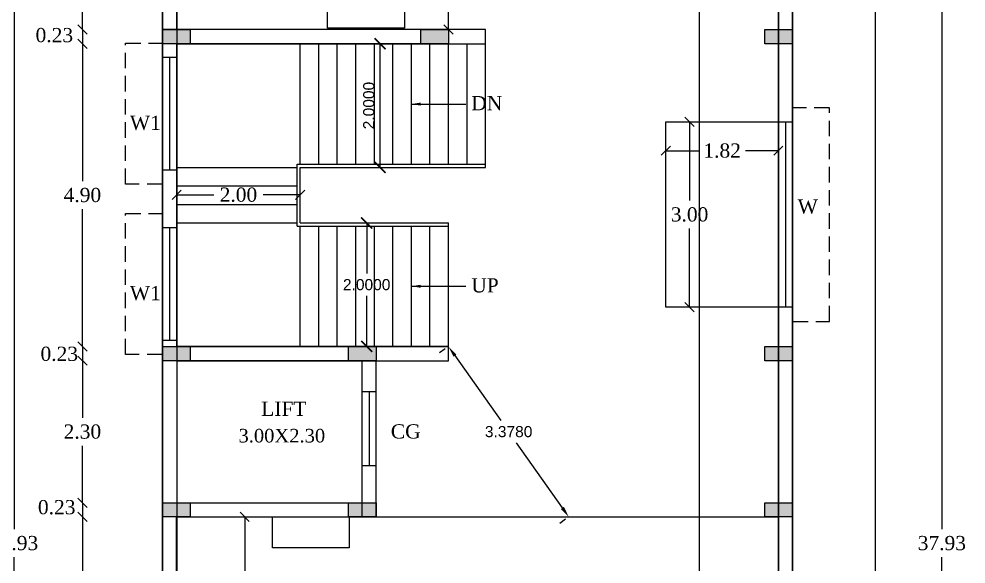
# Model space of a CAD drawing. Header units: metres. Extents: x 7889 to 8063, y -2348 to -2272.
# Drawn here: x 7922.11 to 7937.44, y -2319.96 to -2311.13 of the extents above; entities that cross this region are included whole.
import ezdxf

# ---------------------------------------------------------------- set-up
doc = ezdxf.new("R2010")
doc.units = ezdxf.units.M
doc.header["$MEASUREMENT"] = 0
doc.linetypes.add('HIDDEN', pattern=[0.375, 0.25, -0.125])
for name, color, linetype in [('BLK_1_FLR_2_BLT_UP_AREA', 18, 'Continuous'), ('BLK_1_FLR_2_CARPET_AREA', 18, 'Continuous'), ('BLK_1_FLR_2_DRINKING_WATER', 7, 'Continuous'), ('BLK_1_FLR_2_EXIT_WIDTH_DOOR', 2, 'Continuous'), ('BLK_1_FLR_2_EXIT_WIDTH_STAIR', 1, 'Continuous'), ('BLK_1_FLR_2_LIFT_1', 30, 'Continuous'), ('BLK_1_FLR_2_REGULAR_ROOM_1', 2, 'Continuous'), ('BLK_1_FLR_2_ROOF_AREA', 54, 'Continuous'), ('BLK_1_FLR_2_ROOM_1_LIGHT_VENTILATION_1', 2, 'Continuous')]:
    doc.layers.add(name, color=color, linetype=linetype)
doc.layers.add('DIST_EXIT', color=7, linetype='Continuous', lineweight=0)
doc.styles.add('Isa-', font='times.ttf')
doc.styles.get("Standard").update_dxf_attribs({"font": 'arial.ttf'})
doc.styles.add('STYLE2', font='times.ttf')
doc.dimstyles.new('ISO-25', dxfattribs={"dimscale": 0, "dimtxt": 0.23, "dimasz": 0.15, "dimexe": 1.25, "dimexo": 0.625, "dimgap": 0.11, "dimtad": 0, "dimtih": 1, "dimtoh": 1, "dimzin": 1, "dimdsep": 46, "dimtxsty": 'STYLE2', "dimblk": 'OBLIQUE', "dimcen": 0, "dimse1": 1, "dimse2": 1, "dimclrd": 1, "dimclrt": 3, "dimadec": 0, "dimazin": 2, "dimtfac": 1, "dimtix": 1, "dimtofl": 0, "dimtmove": 0, "dimatfit": 3, "dimfxl": 0, "dimtolj": 1, "dimarcsym": 0})
doc.dimstyles.get("Standard").update_dxf_attribs({"dimtxt": 0.18, "dimasz": 0.18, "dimexe": 0.18, "dimexo": 0.0625, "dimgap": 0.09, "dimtad": 0, "dimtih": 1, "dimtoh": 1, "dimdec": 4, "dimzin": 0, "dimdsep": 46, "dimtxsty": 'Standard', "dimcen": 0.09, "dimadec": 0, "dimazin": 0, "dimtfac": 1, "dimtdec": 4, "dimtofl": 0, "dimtmove": 0, "dimatfit": 3, "dimfxl": 0, "dimtolj": 1, "dimtzin": 0, "dimarcsym": 0})
doc.dimstyles.new('STANDARD$0', dxfattribs={"dimtxt": 0.5, "dimasz": 0.1, "dimexe": 2, "dimexo": 2, "dimgap": 0, "dimtad": 0, "dimzin": 0, "dimdsep": 46, "dimtxsty": 'Standard', "dimblk": 'OBLIQUE', "dimcen": -0.0625, "dimse1": 1, "dimse2": 1, "dimclrd": 3, "dimclre": 9, "dimadec": 0, "dimazin": 0, "dimtfac": 1, "dimtix": 1, "dimtofl": 0, "dimtmove": 2, "dimatfit": 3, "dimldrblk": 'OBLIQUE', "dimfxl": 0, "dimtolj": 1, "dimtzin": 0, "dimarcsym": 0})

# ---------------------------------------------------------------- blocks, each defined once
blk = doc.blocks.new('_Oblique')
at = {"color": 0, "linetype": 'ByBlock', "lineweight": -2}
blk.add_line((-0.5, -0.5), (0.5, 0.5), dxfattribs=at)
blk = doc.blocks.new('*D187')
at = {"color": 1, "lineweight": -2}
for p, q in [((7924.662, -2313.98), (7925.265, -2313.98)), ((7926.662, -2313.98), (7926.06, -2313.98))]:
    blk.add_line(p, q, dxfattribs=at)
at = {"layer": 'Defpoints', "color": 0}
for p in [(7924.662, -2313.735), (7926.662, -2313.98), (7926.662, -2313.986)]:
    blk.add_point(p, dxfattribs=at)
at = {"color": 1, "lineweight": -2, "xscale": 0.15, "yscale": 0.15, "zscale": 0.15, "rotation": 180}
blk.add_blockref('_Oblique', (7924.662, -2313.98), dxfattribs=at)
at = {"color": 1, "lineweight": -2, "xscale": 0.15, "yscale": 0.15, "zscale": 0.15}
blk.add_blockref('_Oblique', (7926.662, -2313.98), dxfattribs=at)
at = {"color": 3, "insert": (7925.662, -2313.98), "char_height": 0.23, "attachment_point": 5, "style": 'STYLE2'}
blk.add_mtext('\\A1;2.00', dxfattribs=at)
blk = doc.blocks.new('_ArchTick')
at = {"color": 0, "linetype": 'ByBlock', "const_width": 0.15}
blk.add_lwpolyline([(-0.5, -0.5), (0.5, 0.5)], dxfattribs=at)
blk = doc.blocks.new('*D188')
at = {"layer": 'BLK_1_FLR_2_EXIT_WIDTH_DOOR', "color": 0, "lineweight": -2}
for p, q in [((7927.954, -2311.536), (7928.134, -2311.536)), ((7927.954, -2313.536), (7927.954, -2311.536)), ((7927.954, -2313.536), (7928.134, -2313.536))]:
    blk.add_line(p, q, dxfattribs=at)
at = {"layer": 'Defpoints', "color": 0}
for p in [(7927.954, -2311.536), (7927.954, -2311.536), (7927.954, -2313.536)]:
    blk.add_point(p, dxfattribs=at)
at = {"layer": 'BLK_1_FLR_2_EXIT_WIDTH_DOOR', "color": 0, "lineweight": -2, "xscale": 0.18, "yscale": 0.18, "zscale": 0.18}
for p, rotation in [((7927.954, -2311.536), 90), ((7927.954, -2313.536), 270)]:
    blk.add_blockref('_ArchTick', p, dxfattribs=dict(at, rotation=rotation))
at = {"layer": 'BLK_1_FLR_2_EXIT_WIDTH_DOOR', "color": 0, "insert": (7927.772, -2312.536), "char_height": 0.18, "attachment_point": 5, "rotation": 90}
blk.add_mtext('\\A1;2.0000', dxfattribs=at)
blk = doc.blocks.new('*D189')
at = {"layer": 'BLK_1_FLR_2_EXIT_WIDTH_STAIR', "color": 0, "lineweight": -2}
for p, q in [((7927.738, -2314.436), (7927.738, -2315.255)), ((7927.801, -2314.436), (7927.918, -2314.436)), ((7927.738, -2316.436), (7927.738, -2315.618)), ((7927.801, -2316.436), (7927.918, -2316.436))]:
    blk.add_line(p, q, dxfattribs=at)
at = {"layer": 'Defpoints', "color": 0}
for p in [(7927.738, -2314.436), (7927.738, -2316.436), (7927.738, -2316.436)]:
    blk.add_point(p, dxfattribs=at)
at = {"layer": 'BLK_1_FLR_2_EXIT_WIDTH_STAIR', "color": 0, "lineweight": -2, "xscale": 0.18, "yscale": 0.18, "zscale": 0.18}
for p, rotation in [((7927.738, -2314.436), 90), ((7927.738, -2316.436), 270)]:
    blk.add_blockref('_ArchTick', p, dxfattribs=dict(at, rotation=rotation))
at = {"layer": 'BLK_1_FLR_2_EXIT_WIDTH_STAIR', "color": 0, "insert": (7927.738, -2315.436), "char_height": 0.18, "attachment_point": 5}
blk.add_mtext('\\A1;2.0000', dxfattribs=at)
blk = doc.blocks.new('*D215')
at = {"color": 1, "lineweight": -2}
for p, q in [((7925.763, -2319.196), (7925.763, -2328.549)), ((7925.763, -2338.356), (7925.763, -2329.004))]:
    blk.add_line(p, q, dxfattribs=at)
at = {"layer": 'Defpoints', "color": 0}
for p in [(7925.763, -2319.196), (7926.277, -2319.196), (7926.372, -2338.356)]:
    blk.add_point(p, dxfattribs=at)
at = {"color": 1, "lineweight": -2, "xscale": 0.15, "yscale": 0.15, "zscale": 0.15}
for p, rotation in [((7925.763, -2319.196), 90), ((7925.763, -2338.356), 270)]:
    blk.add_blockref('_Oblique', p, dxfattribs=dict(at, rotation=rotation))
at = {"color": 3, "insert": (7925.763, -2328.776), "char_height": 0.23, "attachment_point": 5, "style": 'STYLE2'}
blk.add_mtext('\\A1;19.16', dxfattribs=at)
blk = doc.blocks.new('*D217')
at = {"color": 1, "lineweight": -2}
for p, q in [((7933.122, -2308.476), (7933.122, -2322.439)), ((7933.122, -2336.856), (7933.122, -2322.894))]:
    blk.add_line(p, q, dxfattribs=at)
at = {"layer": 'Defpoints', "color": 0}
for p in [(7932.733, -2308.476), (7933.122, -2308.476), (7932.807, -2336.856)]:
    blk.add_point(p, dxfattribs=at)
at = {"color": 1, "lineweight": -2, "xscale": 0.15, "yscale": 0.15, "zscale": 0.15}
for p, rotation in [((7933.122, -2308.476), 90), ((7933.122, -2336.856), 270)]:
    blk.add_blockref('_Oblique', p, dxfattribs=dict(at, rotation=rotation))
at = {"color": 3, "insert": (7933.122, -2322.666), "char_height": 0.23, "attachment_point": 5, "style": 'STYLE2'}
blk.add_mtext('\\A1;28.38', dxfattribs=at)
blk = doc.blocks.new('*D94')
at = {"layer": 'BLK_1_FLR_2_ROOM_1_LIGHT_VENTILATION_1', "color": 232, "lineweight": -2}
for p, q in [((7932.965, -2312.8), (7932.965, -2314.073)), ((7932.965, -2315.8), (7932.965, -2314.528))]:
    blk.add_line(p, q, dxfattribs=at)
at = {"layer": 'Defpoints', "color": 0}
for p in [(7932.582, -2312.8), (7932.965, -2312.8), (7932.582, -2315.8)]:
    blk.add_point(p, dxfattribs=at)
at = {"layer": 'BLK_1_FLR_2_ROOM_1_LIGHT_VENTILATION_1', "color": 232, "lineweight": -2, "xscale": 0.15, "yscale": 0.15, "zscale": 0.15}
for p, rotation in [((7932.965, -2312.8), 90), ((7932.965, -2315.8), 270)]:
    blk.add_blockref('_Oblique', p, dxfattribs=dict(at, rotation=rotation))
at = {"layer": 'BLK_1_FLR_2_ROOM_1_LIGHT_VENTILATION_1', "color": 232, "insert": (7932.965, -2314.3), "char_height": 0.23, "attachment_point": 5, "style": 'STYLE2'}
blk.add_mtext('\\A1;3.00', dxfattribs=at)
blk = doc.blocks.new('*D95')
at = {"layer": 'BLK_1_FLR_2_ROOM_1_LIGHT_VENTILATION_1', "color": 232, "lineweight": -2}
for p, q in [((7932.582, -2313.266), (7933.112, -2313.266)), ((7934.402, -2313.266), (7933.873, -2313.266))]:
    blk.add_line(p, q, dxfattribs=at)
at = {"layer": 'Defpoints', "color": 0}
for p in [(7932.582, -2312.8), (7934.402, -2312.8), (7932.582, -2313.266)]:
    blk.add_point(p, dxfattribs=at)
at = {"layer": 'BLK_1_FLR_2_ROOM_1_LIGHT_VENTILATION_1', "color": 232, "lineweight": -2, "xscale": 0.15, "yscale": 0.15, "zscale": 0.15, "rotation": 180}
blk.add_blockref('_Oblique', (7932.582, -2313.266), dxfattribs=at)
at = {"layer": 'BLK_1_FLR_2_ROOM_1_LIGHT_VENTILATION_1', "color": 232, "lineweight": -2, "xscale": 0.15, "yscale": 0.15, "zscale": 0.15}
blk.add_blockref('_Oblique', (7934.402, -2313.266), dxfattribs=at)
at = {"layer": 'BLK_1_FLR_2_ROOM_1_LIGHT_VENTILATION_1', "color": 232, "insert": (7933.492, -2313.266), "char_height": 0.23, "attachment_point": 5, "style": 'STYLE2'}
blk.add_mtext('\\A1;1.82', dxfattribs=at)
blk = doc.blocks.new('*D109')
at = {"color": 1, "lineweight": -2}
for p, q in [((7923.136, -2306.016), (7923.136, -2308.434)), ((7923.136, -2311.306), (7923.136, -2308.889))]:
    blk.add_line(p, q, dxfattribs=at)
at = {"layer": 'Defpoints', "color": 0}
for p in [(7925.498, -2306.016), (7923.136, -2311.306), (7925.855, -2311.306)]:
    blk.add_point(p, dxfattribs=at)
at = {"color": 1, "lineweight": -2, "xscale": 0.15, "yscale": 0.15, "zscale": 0.15}
for p, rotation in [((7923.136, -2306.016), 90), ((7923.136, -2311.306), 270)]:
    blk.add_blockref('_Oblique', p, dxfattribs=dict(at, rotation=rotation))
at = {"color": 3, "insert": (7923.136, -2308.661), "char_height": 0.23, "attachment_point": 5, "style": 'STYLE2'}
blk.add_mtext('\\A1;5.29', dxfattribs=at)
blk = doc.blocks.new('*D110')
at = {"color": 1, "lineweight": -2}
blk.add_line((7923.136, -2311.306), (7923.136, -2311.536), dxfattribs=at)
at = {"layer": 'Defpoints', "color": 0}
for p in [(7925.855, -2311.306), (7923.136, -2311.536), (7925.841, -2311.536)]:
    blk.add_point(p, dxfattribs=at)
at = {"color": 1, "lineweight": -2, "xscale": 0.15, "yscale": 0.15, "zscale": 0.15}
for p, rotation in [((7923.136, -2311.306), 90), ((7923.136, -2311.536), 270)]:
    blk.add_blockref('_Oblique', p, dxfattribs=dict(at, rotation=rotation))
at = {"color": 3, "insert": (7922.682, -2311.397), "char_height": 0.23, "attachment_point": 5, "style": 'STYLE2'}
blk.add_mtext('\\A1;0.23', dxfattribs=at)
blk = doc.blocks.new('*D111')
at = {"color": 1, "lineweight": -2}
for p, q in [((7923.136, -2311.536), (7923.136, -2313.759)), ((7923.136, -2316.436), (7923.136, -2314.214))]:
    blk.add_line(p, q, dxfattribs=at)
at = {"layer": 'Defpoints', "color": 0}
for p in [(7925.841, -2311.536), (7923.136, -2316.436), (7925.601, -2316.436)]:
    blk.add_point(p, dxfattribs=at)
at = {"color": 1, "lineweight": -2, "xscale": 0.15, "yscale": 0.15, "zscale": 0.15}
for p, rotation in [((7923.136, -2311.536), 90), ((7923.136, -2316.436), 270)]:
    blk.add_blockref('_Oblique', p, dxfattribs=dict(at, rotation=rotation))
at = {"color": 3, "insert": (7923.136, -2313.986), "char_height": 0.23, "attachment_point": 5, "style": 'STYLE2'}
blk.add_mtext('\\A1;4.90', dxfattribs=at)
blk = doc.blocks.new('*D112')
at = {"color": 1, "lineweight": -2}
blk.add_line((7923.136, -2316.436), (7923.136, -2316.666), dxfattribs=at)
at = {"layer": 'Defpoints', "color": 0}
for p in [(7925.601, -2316.436), (7923.136, -2316.666), (7925.61, -2316.666)]:
    blk.add_point(p, dxfattribs=at)
at = {"color": 1, "lineweight": -2, "xscale": 0.15, "yscale": 0.15, "zscale": 0.15}
for p, rotation in [((7923.136, -2316.436), 90), ((7923.136, -2316.666), 270)]:
    blk.add_blockref('_Oblique', p, dxfattribs=dict(at, rotation=rotation))
at = {"color": 3, "insert": (7922.762, -2316.557), "char_height": 0.23, "attachment_point": 5, "style": 'STYLE2'}
blk.add_mtext('\\A1;0.23', dxfattribs=at)
blk = doc.blocks.new('*D113')
at = {"color": 1, "lineweight": -2}
for p, q in [((7923.136, -2316.666), (7923.136, -2317.589)), ((7923.136, -2318.966), (7923.136, -2318.044))]:
    blk.add_line(p, q, dxfattribs=at)
at = {"layer": 'Defpoints', "color": 0}
for p in [(7925.61, -2316.666), (7923.136, -2318.966), (7925.425, -2318.966)]:
    blk.add_point(p, dxfattribs=at)
at = {"color": 1, "lineweight": -2, "xscale": 0.15, "yscale": 0.15, "zscale": 0.15}
for p, rotation in [((7923.136, -2316.666), 90), ((7923.136, -2318.966), 270)]:
    blk.add_blockref('_Oblique', p, dxfattribs=dict(at, rotation=rotation))
at = {"color": 3, "insert": (7923.136, -2317.816), "char_height": 0.23, "attachment_point": 5, "style": 'STYLE2'}
blk.add_mtext('\\A1;2.30', dxfattribs=at)
blk = doc.blocks.new('*D114')
at = {"color": 1, "lineweight": -2}
blk.add_line((7923.136, -2318.966), (7923.136, -2319.196), dxfattribs=at)
at = {"layer": 'Defpoints', "color": 0}
for p in [(7925.425, -2318.966), (7923.136, -2319.196), (7925.4, -2319.196)]:
    blk.add_point(p, dxfattribs=at)
at = {"color": 1, "lineweight": -2, "xscale": 0.15, "yscale": 0.15, "zscale": 0.15}
for p, rotation in [((7923.136, -2318.966), 90), ((7923.136, -2319.196), 270)]:
    blk.add_blockref('_Oblique', p, dxfattribs=dict(at, rotation=rotation))
at = {"color": 3, "insert": (7922.72, -2319.04), "char_height": 0.23, "attachment_point": 5, "style": 'STYLE2'}
blk.add_mtext('\\A1;0.23', dxfattribs=at)
blk = doc.blocks.new('*D115')
at = {"color": 1, "lineweight": -2}
for p, q in [((7923.136, -2319.196), (7923.136, -2328.549)), ((7923.136, -2338.356), (7923.136, -2329.004))]:
    blk.add_line(p, q, dxfattribs=at)
at = {"layer": 'Defpoints', "color": 0}
for p in [(7925.4, -2319.196), (7923.136, -2338.356), (7926.84, -2338.356)]:
    blk.add_point(p, dxfattribs=at)
at = {"color": 1, "lineweight": -2, "xscale": 0.15, "yscale": 0.15, "zscale": 0.15}
for p, rotation in [((7923.136, -2319.196), 90), ((7923.136, -2338.356), 270)]:
    blk.add_blockref('_Oblique', p, dxfattribs=dict(at, rotation=rotation))
at = {"color": 3, "insert": (7923.136, -2328.776), "char_height": 0.23, "attachment_point": 5, "style": 'STYLE2'}
blk.add_mtext('\\A1;19.16', dxfattribs=at)
blk = doc.blocks.new('*D117')
at = {"color": 1, "lineweight": -2}
for p, q in [((7922.03, -2300.656), (7922.03, -2319.394)), ((7922.03, -2338.586), (7922.03, -2319.849))]:
    blk.add_line(p, q, dxfattribs=at)
at = {"layer": 'Defpoints', "color": 0}
for p in [(7922.03, -2300.656), (7927.307, -2300.656), (7927.815, -2338.586)]:
    blk.add_point(p, dxfattribs=at)
at = {"color": 1, "lineweight": -2, "xscale": 0.15, "yscale": 0.15, "zscale": 0.15}
for p, rotation in [((7922.03, -2300.656), 90), ((7922.03, -2338.586), 270)]:
    blk.add_blockref('_Oblique', p, dxfattribs=dict(at, rotation=rotation))
at = {"color": 3, "insert": (7922.03, -2319.621), "char_height": 0.23, "attachment_point": 5, "style": 'STYLE2'}
blk.add_mtext('\\A1;37.93', dxfattribs=at)
blk = doc.blocks.new('*D125')
at = {"color": 1, "lineweight": -2}
for p, q in [((7935.972, -2308.476), (7935.972, -2322.439)), ((7935.972, -2336.856), (7935.972, -2322.894))]:
    blk.add_line(p, q, dxfattribs=at)
at = {"layer": 'Defpoints', "color": 0}
for p in [(7933.807, -2308.476), (7933.96, -2336.856), (7935.972, -2336.856)]:
    blk.add_point(p, dxfattribs=at)
at = {"color": 1, "lineweight": -2, "xscale": 0.15, "yscale": 0.15, "zscale": 0.15}
for p, rotation in [((7935.972, -2308.476), 90), ((7935.972, -2336.856), 270)]:
    blk.add_blockref('_Oblique', p, dxfattribs=dict(at, rotation=rotation))
at = {"color": 3, "insert": (7935.972, -2322.666), "char_height": 0.23, "attachment_point": 5, "style": 'STYLE2'}
blk.add_mtext('\\A1;28.38', dxfattribs=at)
blk = doc.blocks.new('*D128')
at = {"color": 1, "lineweight": -2}
for p, q in [((7937.049, -2300.656), (7937.049, -2319.394)), ((7937.049, -2338.586), (7937.049, -2319.849))]:
    blk.add_line(p, q, dxfattribs=at)
at = {"layer": 'Defpoints', "color": 0}
for p in [(7930.032, -2300.656), (7937.049, -2300.656), (7930.032, -2338.586)]:
    blk.add_point(p, dxfattribs=at)
at = {"color": 1, "lineweight": -2, "xscale": 0.15, "yscale": 0.15, "zscale": 0.15}
for p, rotation in [((7937.049, -2300.656), 90), ((7937.049, -2338.586), 270)]:
    blk.add_blockref('_Oblique', p, dxfattribs=dict(at, rotation=rotation))
at = {"color": 3, "insert": (7937.049, -2319.621), "char_height": 0.23, "attachment_point": 5, "style": 'STYLE2'}
blk.add_mtext('\\A1;37.93', dxfattribs=at)
blk = doc.blocks.new('*D75')
at = {"color": 1, "lineweight": -2}
for p, q in [((7929.062, -2306.016), (7929.062, -2308.434)), ((7929.062, -2311.306), (7929.062, -2308.889))]:
    blk.add_line(p, q, dxfattribs=at)
at = {"layer": 'Defpoints', "color": 0}
for p in [(7929.062, -2306.016), (7929.062, -2306.016), (7929.062, -2311.306)]:
    blk.add_point(p, dxfattribs=at)
at = {"color": 1, "lineweight": -2, "xscale": 0.15, "yscale": 0.15, "zscale": 0.15}
for p, rotation in [((7929.062, -2306.016), 90), ((7929.062, -2311.306), 270)]:
    blk.add_blockref('_Oblique', p, dxfattribs=dict(at, rotation=rotation))
at = {"color": 3, "insert": (7929.062, -2308.661), "char_height": 0.23, "attachment_point": 5, "style": 'STYLE2'}
blk.add_mtext('\\A1;5.29', dxfattribs=at)
blk = doc.blocks.new('*D152')
at = {"layer": 'Defpoints', "color": 0}
for p in [(7929.062, -2316.436), (7931.01, -2319.196), (7931.01, -2319.196)]:
    blk.add_point(p, dxfattribs=at)
at = {"layer": 'DIST_EXIT', "color": 0, "lineweight": -2}
for p, q in [((7929.011, -2316.473), (7928.915, -2316.54)), ((7929.166, -2316.584), (7929.908, -2317.635)), ((7930.906, -2319.049), (7930.165, -2317.998)), ((7930.959, -2319.233), (7930.863, -2319.3))]:
    blk.add_line(p, q, dxfattribs=at)
at = {"layer": 'DIST_EXIT', "color": 0}
for points in [[(7929.191, -2316.566), (7929.142, -2316.601), (7929.062, -2316.436)], [(7930.931, -2319.032), (7930.882, -2319.067), (7931.01, -2319.196)]]:
    blk.add_solid(points, dxfattribs=at)
at = {"layer": 'DIST_EXIT', "color": 0, "insert": (7930.036, -2317.816), "char_height": 0.18, "attachment_point": 5}
blk.add_mtext('\\A1;3.3780', dxfattribs=at)

msp = doc.modelspace()

# ---------------------------------------------------------------- hatches: boundary and pattern name
for points in [[(7924.88243, -2311.5365), (7924.88243, -2311.3065), (7924.43243, -2311.3065), (7924.43243, -2311.5365)], [(7929.06243, -2311.5365), (7929.06243, -2311.3065), (7928.61243, -2311.3065), (7928.61243, -2311.5365)], [(7934.63243, -2311.5365), (7934.63243, -2311.3065), (7934.18243, -2311.3065), (7934.18243, -2311.5365)], [(7924.88243, -2316.6665), (7924.88243, -2316.4365), (7924.43243, -2316.4365), (7924.43243, -2316.6665)], [(7927.89243, -2316.6665), (7927.89243, -2316.4365), (7927.44243, -2316.4365), (7927.44243, -2316.6665)], [(7934.63243, -2316.6665), (7934.63243, -2316.4365), (7934.18243, -2316.4365), (7934.18243, -2316.6665)], [(7924.88243, -2319.1965), (7924.88243, -2318.9665), (7924.43243, -2318.9665), (7924.43243, -2319.1965)], [(7927.89243, -2319.1965), (7927.89243, -2318.9665), (7927.44243, -2318.9665), (7927.44243, -2319.1965)], [(7934.63243, -2319.1965), (7934.63243, -2318.9665), (7934.18243, -2318.9665), (7934.18243, -2319.1965)]]:
    msp.add_hatch(color=5).paths.add_polyline_path(points)

# ---------------------------------------------------------------- linework, layer by layer
for p, q in [((7924.66243, -2300.8865), (7924.66243, -2338.3565)), ((7934.40243, -2336.8565), (7934.40243, -2307.2465)), ((7929.06243, -2311.3065), (7924.43243, -2311.3065)), ((7929.66243, -2313.5365), (7929.66243, -2311.3065)), ((7929.06243, -2311.5365), (7924.43243, -2311.5365)), ((7926.66243, -2313.4865), (7926.66243, -2311.5365)), ((7926.96243, -2313.4865), (7926.96243, -2311.5365)), ((7927.26243, -2313.4865), (7927.26243, -2311.5365)), ((7927.56243, -2313.4865), (7927.56243, -2311.5365)), ((7927.86243, -2313.4865), (7927.86243, -2311.5365)), ((7928.16243, -2313.4865), (7928.16243, -2311.5365)), ((7928.16243, -2313.4865), (7928.16243, -2311.5365)), ((7928.46243, -2313.4865), (7928.46243, -2311.5365)), ((7928.76243, -2313.4865), (7928.76243, -2311.5365)), ((7929.06243, -2313.4865), (7929.06243, -2311.5365)), ((7929.36243, -2313.4865), (7929.36243, -2311.5365)), ((7924.66243, -2313.5365), (7926.61243, -2313.5365)), ((7926.61243, -2313.4865), (7929.66243, -2313.4865)), ((7926.61243, -2314.4865), (7926.61243, -2313.4865)), ((7926.66243, -2313.5365), (7929.66243, -2313.5365)), ((7926.66243, -2314.4365), (7926.66243, -2313.5365)), ((7924.66243, -2313.8365), (7926.61243, -2313.8365)), ((7924.66243, -2314.1365), (7926.61243, -2314.1365)), ((7924.66243, -2314.4365), (7926.61243, -2314.4365)), ((7926.61243, -2314.4865), (7929.06243, -2314.4865)), ((7926.66243, -2314.4365), (7929.06243, -2314.4365)), ((7926.66243, -2316.4365), (7926.66243, -2314.4865)), ((7926.96243, -2316.4365), (7926.96243, -2314.4865)), ((7927.26243, -2316.4365), (7927.26243, -2314.4865)), ((7927.56243, -2316.4365), (7927.56243, -2314.4865)), ((7927.86243, -2316.4365), (7927.86243, -2314.4865)), ((7928.16243, -2316.4365), (7928.16243, -2314.4865)), ((7928.16243, -2316.4365), (7928.16243, -2314.4865)), ((7928.46243, -2316.4365), (7928.46243, -2314.4865)), ((7928.76243, -2316.4365), (7928.76243, -2314.4865)), ((7929.06243, -2316.6665), (7929.06243, -2314.4365)), ((7924.66243, -2316.4365), (7929.06243, -2316.4365)), ((7924.66243, -2316.6665), (7929.06243, -2316.6665)), ((7927.66243, -2317.16306), (7927.66243, -2316.6665)), ((7927.89243, -2319.1965), (7927.89243, -2316.6665)), ((7927.66243, -2317.16306), (7927.89243, -2317.16306)), ((7927.77743, -2317.16306), (7927.77743, -2318.36306)), ((7927.66243, -2319.1965), (7927.66243, -2318.36306)), ((7927.66243, -2318.36306), (7927.89243, -2318.36306)), ((7924.66243, -2318.9665), (7927.89243, -2318.9665)), ((7924.66243, -2319.1965), (7927.89243, -2319.1965))]:
    msp.add_line(p, q)
at = {"color": 2}
for p, q in [((7924.54743, -2311.75693), (7924.54743, -2313.57693)), ((7934.51743, -2312.80025), (7934.51743, -2315.80025)), ((7924.54743, -2314.51412), (7924.54743, -2316.33412))]:
    msp.add_line(p, q, dxfattribs=at)
at = {"color": 90}
msp.add_lwpolyline([(7934.63243, -2300.6565), (7924.43243, -2300.6565), (7924.43243, -2338.5865), (7930.03243, -2338.5865), (7930.03243, -2337.0865), (7934.63243, -2337.0865)], close=True, dxfattribs=at)
msp.add_lwpolyline([(7934.63243, -2300.6565), (7924.43243, -2300.6565), (7924.43243, -2338.5865), (7930.03243, -2338.5865), (7930.03243, -2337.0865), (7934.63243, -2337.0865)], close=True)
at = {"color": 5}
for points in [[(7924.43243, -2311.5365), (7924.43243, -2311.3065), (7924.88243, -2311.3065), (7924.88243, -2311.5365)], [(7928.61243, -2311.5365), (7928.61243, -2311.3065), (7929.06243, -2311.3065), (7929.06243, -2311.5365)], [(7934.18243, -2311.5365), (7934.18243, -2311.3065), (7934.63243, -2311.3065), (7934.63243, -2311.5365)], [(7924.43243, -2316.6665), (7924.43243, -2316.4365), (7924.88243, -2316.4365), (7924.88243, -2316.6665)], [(7927.44243, -2316.6665), (7927.44243, -2316.4365), (7927.89243, -2316.4365), (7927.89243, -2316.6665)], [(7934.18243, -2316.6665), (7934.18243, -2316.4365), (7934.63243, -2316.4365), (7934.63243, -2316.6665)], [(7924.43243, -2319.1965), (7924.43243, -2318.9665), (7924.88243, -2318.9665), (7924.88243, -2319.1965)], [(7927.44243, -2319.1965), (7927.44243, -2318.9665), (7927.89243, -2318.9665), (7927.89243, -2319.1965)], [(7934.18243, -2319.1965), (7934.18243, -2318.9665), (7934.63243, -2318.9665), (7934.63243, -2319.1965)]]:
    msp.add_lwpolyline(points, close=True, dxfattribs=at)
at = {"color": 2, "linetype": 'HIDDEN'}
for points in [[(7924.43243, -2313.80693), (7924.43243, -2313.80693), (7923.83243, -2313.80693), (7923.83243, -2311.52693), (7923.83243, -2311.52693), (7924.43243, -2311.52693)], [(7934.63243, -2316.03025), (7934.63243, -2316.03025), (7935.23243, -2316.03025), (7935.23243, -2312.57025), (7935.23243, -2312.57025), (7934.63243, -2312.57025)], [(7924.43243, -2316.56412), (7924.43243, -2316.56412), (7923.83243, -2316.56412), (7923.83243, -2314.28412), (7923.83243, -2314.28412), (7924.43243, -2314.28412)]]:
    msp.add_lwpolyline(points, dxfattribs=at)
at = {"color": 2}
for points in [[(7924.43243, -2313.57693), (7924.66243, -2313.57693), (7924.66243, -2311.75693), (7924.43243, -2311.75693)], [(7934.63243, -2315.80025), (7934.40243, -2315.80025), (7934.40243, -2312.80025), (7934.63243, -2312.80025)], [(7924.43243, -2316.33412), (7924.66243, -2316.33412), (7924.66243, -2314.51412), (7924.43243, -2314.51412)]]:
    msp.add_lwpolyline(points, close=True, dxfattribs=at)
at = {"layer": 'BLK_1_FLR_2_BLT_UP_AREA', "color": 18}
msp.add_lwpolyline([(7924.43243, -2300.6565), (7934.63243, -2300.6565), (7934.63243, -2337.0865), (7930.03243, -2337.0865), (7930.03243, -2338.5865), (7924.43243, -2338.5865)], close=True, dxfattribs=at)
at = {"layer": 'BLK_1_FLR_2_CARPET_AREA', "color": 32}
msp.add_lwpolyline([(7924.66243, -2338.3565), (7924.65743, -2319.1965), (7927.89243, -2319.1965), (7927.89243, -2318.9665), (7927.89243, -2316.6665), (7929.06243, -2316.6665), (7929.06243, -2316.4365), (7924.66243, -2316.4365), (7924.66243, -2311.5365), (7929.66243, -2311.5365), (7929.66243, -2311.3065), (7924.66243, -2311.3065), (7924.66243, -2306.0165), (7929.06243, -2306.0165), (7929.06243, -2305.7865), (7924.66243, -2305.7865), (7924.66243, -2300.8865), (7934.40243, -2300.8865), (7934.40743, -2305.9015), (7931.06825, -2305.9015), (7931.06825, -2305.9015), (7931.06325, -2308.4765), (7934.40243, -2308.4765), (7934.40243, -2336.8565)], dxfattribs=at)
msp.add_lwpolyline([(7924.66243, -2318.9665), (7927.66243, -2318.9665), (7927.66243, -2316.6665), (7924.66243, -2316.6665)], close=True, dxfattribs=at)
at = {"layer": 'BLK_1_FLR_2_DRINKING_WATER', "color": 7}
for points in [[(7928.34796, -2311.28022), (7927.10475, -2311.28022), (7927.10475, -2310.78233), (7928.34796, -2310.78233)], [(7927.45601, -2319.69439), (7926.2128, -2319.69439), (7926.2128, -2319.1965), (7927.45601, -2319.1965)]]:
    msp.add_lwpolyline(points, close=True, dxfattribs=at)
at = {"layer": 'BLK_1_FLR_2_LIFT_1', "color": 30}
msp.add_lwpolyline([(7924.66243, -2318.9665), (7927.66243, -2318.9665), (7927.66243, -2316.6665), (7924.66243, -2316.6665)], close=True, dxfattribs=at)
at = {"layer": 'BLK_1_FLR_2_REGULAR_ROOM_1', "color": 2}
msp.add_lwpolyline([(7924.65743, -2319.1965), (7934.40243, -2319.1965), (7934.40243, -2336.8565), (7929.80243, -2336.8565), (7929.80243, -2338.3565), (7924.65743, -2338.3565)], close=True, dxfattribs=at)
at = {"layer": 'BLK_1_FLR_2_ROOF_AREA', "color": 54}
msp.add_lwpolyline([(7924.43243, -2300.6565), (7934.63243, -2300.6565), (7934.63243, -2337.0865), (7930.03243, -2337.0865), (7930.03243, -2338.5865), (7924.43243, -2338.5865)], close=True, dxfattribs=at)
at = {"layer": 'BLK_1_FLR_2_ROOM_1_LIGHT_VENTILATION_1', "color": 2}
msp.add_lwpolyline([(7934.40243, -2312.80025), (7934.40243, -2315.80025), (7932.58243, -2315.80025), (7932.58243, -2312.80025)], close=True, dxfattribs=at)

# ---------------------------------------------------------------- texts
at = {"color": 6, "style": 'Isa-'}
for s, p in [('DN', (7929.4309, -2312.61154)), ('UP', (7929.4309, -2315.56154)), ('LIFT', (7926.02983, -2317.55942)), ('CG', (7928.12892, -2317.92598))]:
    msp.add_text(s, height=0.23, dxfattribs=at).set_placement(p)
at = {"color": 2, "style": 'Isa-'}
for s, p in [('W1', (7923.90388, -2312.9295)), ('W', (7934.71433, -2314.28573)), ('W1', (7923.90388, -2315.68669))]:
    msp.add_text(s, height=0.23, dxfattribs=at).set_placement(p)
at = {"color": 3, "style": 'Isa-'}
msp.add_text('3.00X2.30', height=0.22, dxfattribs=at).set_placement((7925.66308, -2317.99016))

# ---------------------------------------------------------------- dimensions: what is measured, and where the dimension line sits
at = {"color": 90}
for base, p1, p2, override, picture, middle in [((7922.02958, -2300.6565), (7927.81486, -2338.5865), (7927.3074, -2300.6565), {"dimscale": 1, "dimfxl": 75, "dimarcsym": 2}, '*D117', (7922.02958, -2319.6215)), ((7937.04893, -2300.6565), (7930.03243, -2338.5865), (7930.03243, -2300.6565), {"dimscale": 1, "dimfxl": 75, "dimarcsym": 2}, '*D128', (7937.04893, -2319.6215)), ((7923.13646, -2311.3065), (7925.49771, -2306.0165), (7925.85461, -2311.3065), {"dimscale": 1, "dimtmove": 1, "dimfxl": 75, "dimarcsym": 2}, '*D109', (7923.13646, -2308.6615)), ((7929.06243, -2306.0165), (7929.06243, -2311.3065), (7929.06243, -2306.0165), {"dimscale": 1, "dimfxl": 75, "dimarcsym": 2}, '*D75', (7929.06243, -2308.6615)), ((7933.1222, -2308.4765), (7932.80693, -2336.8565), (7932.73284, -2308.4765), {"dimscale": 1, "dimfxl": 75, "dimarcsym": 2}, '*D217', (7933.1222, -2322.6665)), ((7935.97151, -2336.8565), (7933.80703, -2308.4765), (7933.96024, -2336.8565), {"dimscale": 1, "dimtmove": 1, "dimfxl": 75, "dimarcsym": 2}, '*D125', (7935.97151, -2322.6665)), ((7923.13646, -2316.4365), (7925.84114, -2311.5365), (7925.60112, -2316.4365), {"dimscale": 1, "dimtmove": 1, "dimfxl": 75, "dimarcsym": 2}, '*D111', (7923.13646, -2313.9865)), ((7923.13646, -2318.9665), (7925.60953, -2316.6665), (7925.42535, -2318.9665), {"dimscale": 1, "dimtmove": 1, "dimfxl": 75, "dimarcsym": 2}, '*D113', (7923.13646, -2317.8165)), ((7923.13646, -2338.3565), (7925.40015, -2319.1965), (7926.8401, -2338.3565), {"dimscale": 1, "dimtmove": 1, "dimfxl": 75, "dimarcsym": 2}, '*D115', (7923.13646, -2328.7765)), ((7925.76255, -2319.1965), (7926.37176, -2338.3565), (7926.27743, -2319.1965), {"dimscale": 1, "dimfxl": 75, "dimarcsym": 2}, '*D215', (7925.76255, -2328.7765))]:
    dim = msp.add_linear_dim(base=base, p1=p1, p2=p2, angle=90, dimstyle='ISO-25', override=override, dxfattribs=at)
    dim.commit()
    dim.dimension.update_dxf_attribs({"geometry": picture, "text_midpoint": middle})
for base, p1, p2, picture, middle in [((7923.13646, -2311.5365), (7925.85461, -2311.3065), (7925.84114, -2311.5365), '*D110', (7922.68177, -2311.3968)), ((7923.13646, -2316.6665), (7925.60112, -2316.4365), (7925.60953, -2316.6665), '*D112', (7922.76228, -2316.55659)), ((7923.13646, -2319.1965), (7925.42535, -2318.9665), (7925.40015, -2319.1965), '*D114', (7922.72003, -2319.03994))]:
    dim = msp.add_linear_dim(base=base, p1=p1, p2=p2, angle=90, dimstyle='ISO-25', override={"dimscale": 1, "dimtmove": 2, "dimfxl": 75, "dimarcsym": 2}, dxfattribs=at)
    dim.commit()
    dim.dimension.update_dxf_attribs({"geometry": picture, "text_midpoint": middle, "dimtype": 160})
dim = msp.add_linear_dim(base=(7926.66243, -2313.97984), p1=(7924.66243, -2313.73519), p2=(7926.66243, -2313.9865), dimstyle='ISO-25', override={"dimscale": 1, "dimfxl": 75, "dimarcsym": 2}, dxfattribs=at)
dim.commit()
dim.dimension.update_dxf_attribs({"geometry": '*D187', "text_midpoint": (7925.66243, -2313.97984)})
at = {"layer": 'BLK_1_FLR_2_EXIT_WIDTH_DOOR', "color": 2}
dim = msp.add_linear_dim(base=(7927.95428, -2311.5365), p1=(7927.95428, -2313.5365), p2=(7927.95428, -2311.5365), angle=90, dimstyle='STANDARD$0', override={"dimtxt": 0.18, "dimasz": 0.18, "dimexe": 0.18, "dimexo": 0.18, "dimgap": 0.09, "dimtad": 1, "dimdec": 4, "dimblk": 'ArchTick', "dimcen": 0.09, "dimse1": 0, "dimse2": 0, "dimclrd": 0, "dimclre": 0, "dimtdec": 4, "dimtix": 0, "dimtmove": 0, "dimldrblk": 'ArchTick', "dimfxl": 0.18, "dimfxlon": 1, "dimarcsym": 2}, dxfattribs=at)
dim.commit()
dim.dimension.update_dxf_attribs({"geometry": '*D188', "text_midpoint": (7927.77238, -2312.5365)})
at = {"layer": 'BLK_1_FLR_2_EXIT_WIDTH_STAIR', "color": 1}
dim = msp.add_linear_dim(base=(7927.73837, -2316.4365), p1=(7927.73837, -2314.4365), p2=(7927.73837, -2316.4365), angle=90, dimstyle='STANDARD$0', override={"dimtxt": 0.18, "dimasz": 0.18, "dimexe": 0.18, "dimexo": 0.0625, "dimgap": 0.09, "dimtad": 1, "dimtih": 1, "dimtoh": 1, "dimdec": 4, "dimblk": 'ArchTick', "dimcen": 0.09, "dimse1": 0, "dimse2": 0, "dimclrd": 0, "dimclre": 0, "dimtdec": 4, "dimtix": 0, "dimtmove": 0, "dimldrblk": 'ArchTick'}, dxfattribs=at)
dim.commit()
dim.dimension.update_dxf_attribs({"geometry": '*D189', "text_midpoint": (7927.73837, -2315.4365)})
at = {"layer": 'BLK_1_FLR_2_ROOM_1_LIGHT_VENTILATION_1', "color": 232}
dim = msp.add_linear_dim(base=(7932.58243, -2313.26593), p1=(7934.40243, -2312.80025), p2=(7932.58243, -2312.80025), dimstyle='ISO-25', override={"dimscale": 1, "dimclrd": 232, "dimclrt": 232, "dimfxl": 75, "dimarcsym": 2}, dxfattribs=at)
dim.commit()
dim.dimension.update_dxf_attribs({"geometry": '*D95', "text_midpoint": (7933.49243, -2313.26593)})
at = {"layer": 'BLK_1_FLR_2_ROOM_1_LIGHT_VENTILATION_1', "color": 2}
dim = msp.add_linear_dim(base=(7932.96536, -2312.80025), p1=(7932.58243, -2315.80025), p2=(7932.58243, -2312.80025), angle=90, dimstyle='ISO-25', override={"dimscale": 1, "dimclrd": 232, "dimclrt": 232, "dimfxl": 75, "dimarcsym": 2}, dxfattribs=at)
dim.commit()
dim.dimension.update_dxf_attribs({"geometry": '*D94', "text_midpoint": (7932.96536, -2314.30025)})
at = {"layer": 'DIST_EXIT', "color": 7}
dim = msp.add_aligned_dim(p1=(7929.06243, -2316.4365), p2=(7931.01009, -2319.1965), distance=0, dimstyle='Standard', dxfattribs=at)
dim.commit()
dim.dimension.update_dxf_attribs({"geometry": '*D152', "text_midpoint": (7930.03626, -2317.8165)})

# ---------------------------------------------------------------- leaders
at = {"color": 90}
for points in [[(7928.46243, -2312.5115), (7929.34226, -2312.5115)], [(7928.46243, -2315.4615), (7929.34226, -2315.4615)]]:
    msp.add_leader(points, dimstyle='ISO-25', override={"dimscale": 1, "dimfxl": 75, "dimarcsym": 2}, dxfattribs=at)

doc.saveas('drawing.dxf')
